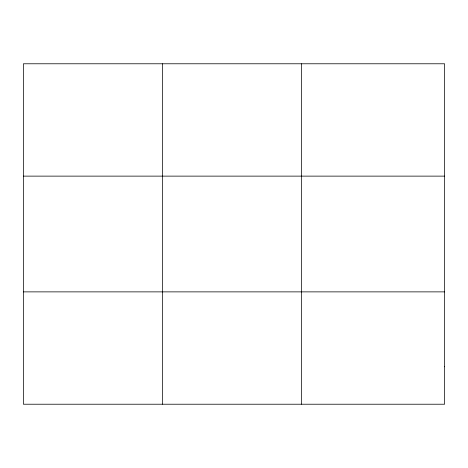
<?xml version="1.0" encoding="UTF-8"?>
<svg xmlns="http://www.w3.org/2000/svg" width="468" height="468" viewBox="0 0 468 468"><rect width="100%" height="100%" fill="white"/><g stroke="black" fill="none" stroke-linecap="round" stroke-linejoin="round"><path stroke-width="0.7" d="M162.396 63.777L162.396 404.223M301.392 63.777L301.392 404.223M23.4 176.126L444.6 176.126M23.4 291.874L444.6 291.874M444.6 366.772L444.6 404.223L23.4 404.223L23.4 63.777L444.6 63.777L444.6 366.772"/></g></svg>
